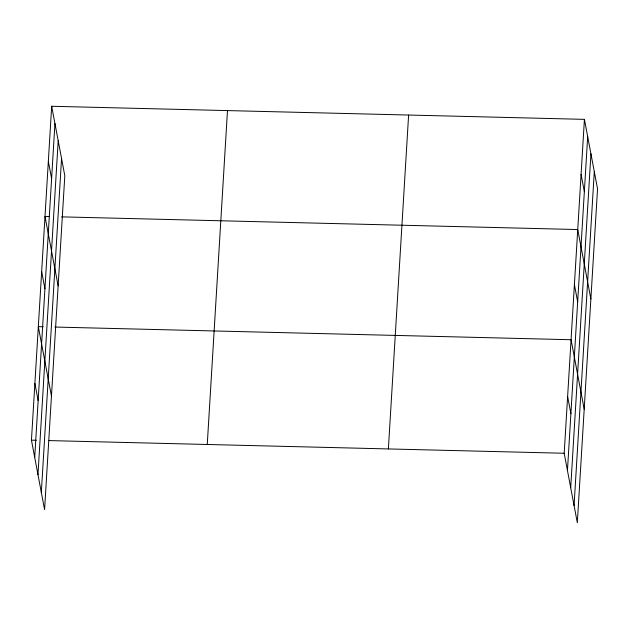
<?xml version="1.0" encoding="UTF-8"?>
<svg xmlns="http://www.w3.org/2000/svg" width="629" height="629" viewBox="0 0 629 629"><rect width="100%" height="100%" fill="white"/><g stroke="black" fill="none" stroke-linecap="round" stroke-linejoin="round"><path stroke-width="0.94" d="M51.68 106.27L64.811 175.743L44.58 509.639L31.45 440.158L51.68 106.27L584.42 119.361L597.55 188.842L577.32 522.73L564.189 453.257L584.42 119.361M34.713 457.425L54.943 123.536M37.968 474.651L58.198 140.762M41.325 492.405L61.556 158.516M207.256 444.483L227.486 110.594M388.384 448.933L408.614 115.044M567.452 470.516L587.683 136.627M570.707 487.75L590.938 153.853M574.065 505.496L594.295 171.607M48.913 216.549L45.005 216.455L58.135 285.928M61.611 216.863L577.744 229.546L590.875 299.019M43.212 326.758L38.33 326.64L51.452 396.113M54.935 327.049L571.069 339.731L584.199 409.204M31.45 440.158L36.333 440.284M49.031 440.591L564.189 453.257M581.086 174.453L584.349 191.719M574.411 284.638L577.674 301.904M567.633 396.49L570.896 413.756M48.339 161.362L51.602 178.628M41.663 271.547L44.926 288.805M34.886 383.399L38.149 400.665"/></g></svg>
